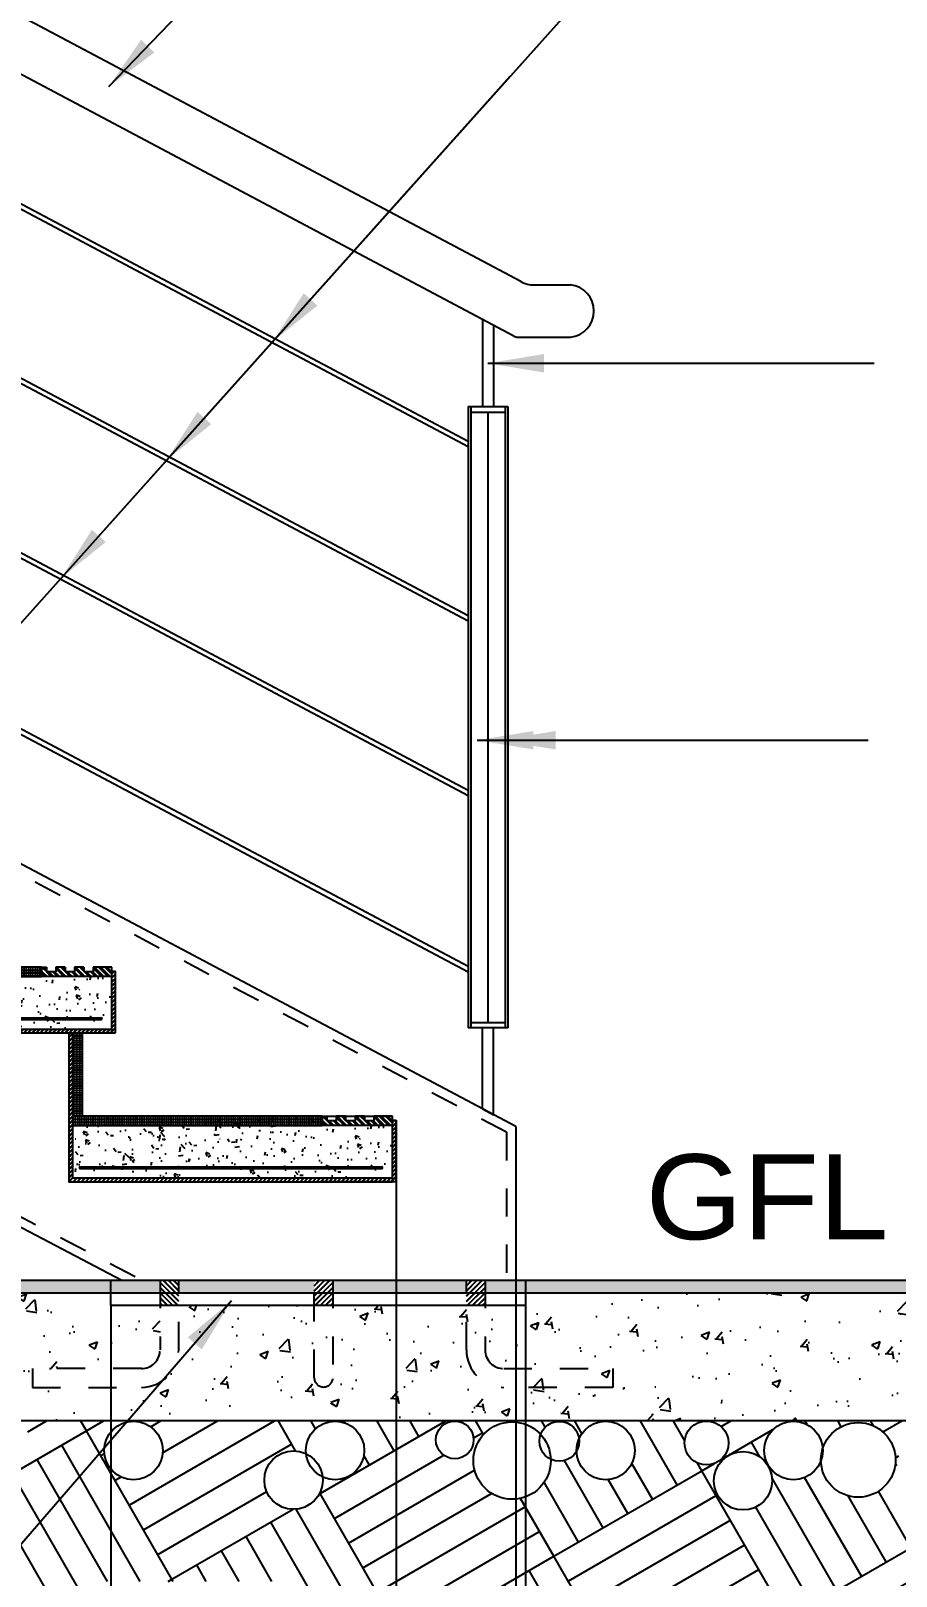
# Model space of a CAD drawing. Header units: millimetres. Extents: x 2148 to 2681, y 758 to 986.
# Drawn here: x 2590.58 to 2593.66, y 893.59 to 899.09 of the extents above; entities that cross this region are included whole.
import ezdxf

# ---------------------------------------------------------------- set-up
doc = ezdxf.new("R2010")
doc.units = ezdxf.units.MM
doc.linetypes.add('27-A-2008-DD$0$LVL 5$0$xa-fp_t1_l05-09$0$HIDDEN2', pattern=[0.1875, 0.125, -0.0625])
doc.linetypes.add('HIDDEN', pattern=[0.375, 0.25, -0.125])
for name, color, linetype in [('1', 2, 'Continuous'), ('4CO', 4, 'Continuous'), ('A-DETAILS', 1, 'Continuous'), ('A-Hatch', 253, 'Continuous'), ('A-Stairs', 1, 'Continuous'), ('A-Wall', 4, 'Continuous'), ('A_BEAM', 2, 'HIDDEN'), ('A_TILES', 8, 'Continuous'), ('HATCH', 8, 'Continuous')]:
    doc.layers.add(name, color=color, linetype=linetype)
doc.styles.add('ARIALNW', font='ARIALN.TTF')
doc.styles.add('MMTX$0$ESMX$0$X-OPTA1D', font='x-opta1d')
doc.dimstyles.new('DIM 100', dxfattribs={"dimtxt": 0.2, "dimasz": 0.2, "dimexe": 0.1, "dimexo": 0, "dimgap": 0.05, "dimtad": 1, "dimzin": 0, "dimdsep": 46, "dimtxsty": 'ARIALNW', "dimcen": 0.09, "dimclrd": 6, "dimclre": 6, "dimclrt": 13, "dimadec": 0, "dimazin": 0, "dimtfac": 1, "dimtofl": 0, "dimtmove": 2, "dimatfit": 3, "dimfxl": 1, "dimtolj": 1, "dimtzin": 0, "dimarcsym": 0})
doc.dimstyles.new('DIM 30', dxfattribs={"dimtxt": 0.32, "dimasz": 0.27, "dimexe": 0.1, "dimexo": 0, "dimgap": 0.08, "dimtad": 1, "dimlfac": 0.3, "dimrnd": 0.005, "dimzin": 1, "dimdsep": 46, "dimtxsty": 'ARIALNW', "dimcen": 0.09, "dimclrd": 6, "dimclre": 6, "dimclrt": 13, "dimadec": 0, "dimazin": 0, "dimtfac": 1, "dimtofl": 0, "dimtmove": 2, "dimatfit": 3, "dimfxl": 1, "dimtolj": 1, "dimtzin": 0, "dimarcsym": 0})
pattern_1 = [(45, (1.418102, 74.887434), (-0.007353910524, 0.007353910524), []), (45, (1.419435, 74.887434), (-0.007353910524, 0.007353910524), [])]
pattern_2 = [(130, (11246.2442, -2063.06465), (-0.1349516065, -0.01180673), [0.014111111, -0.155222222]), (185, (11246.2442, -2063.06465), (0.026105797, 0.141523439), [0.0112888889, -0.1241777777]), (79.549, (11246.23296, -2063.06563), (-0.1088462974, 0.129716065), [0.0119925926, -0.1319185184]), (133.8158, (11246.2442, -2063.02702), (-0.2007992893, -0.031142465), [0.0211666666, -0.232833333]), (83.3644, (11246.22747, -2063.02961), (-0.1758549883, 0.1832781894), [0.017988889, -0.1978777776]), (188.816, (11246.2442, -2063.02702), (-0.1758552634, 0.183277865), [0.0169333333, -0.1862666665]), (159, (11246.22539, -2063.03643), (-0.1123073183, -0.0757522359), [0.014111111, -0.155222222]), (214, (11246.22539, -2063.03643), (-0.0457792802, 0.1364355303), [0.0112888889, -0.1241777777]), (108.5486, (11246.21603, -2063.04274), (-0.1580862893, 0.0606835982), [0.0119925926, -0.1319185184]), (142.5, (11246.244203, -2063.06465), (-0.00228785426, 0.06263336207), [0, -0.1226725925, 0, -0.12605925913, 0, -0.124648148]), (172.5, (11246.244203, -2063.06465), (-0.04949604625, 0.0742078331), [0, -0.0718725925, 0, -0.11985037025, 0, -0.04750740736]), (212.5, (11246.28616, -2063.06465), (-0.1004374778, -0.00424351406), [0, -0.047037037, 0, -0.1467555554, 0, -0.19473333314]), (222.5, (11246.304975, -2063.06465), (-0.1097253194, 0.0188344378), [0, -0.0611481481, 0, -0.0974607406, 0, -0.13828888875])]

# ---------------------------------------------------------------- blocks, each defined once
blk = doc.blocks.new('*D2868')
at = {"layer": 'A-Wall', "color": 6, "lineweight": -2, "transparency": 16777216}
for p, q in [((2591.8769, 895.1869), (2591.8769, 892.5397)), ((2592.3028, 895.1869), (2592.3028, 892.5397)), ((2591.6069, 892.6397), (2591.3369, 892.6397)), ((2592.5728, 892.6397), (2592.8428, 892.6397))]:
    blk.add_line(p, q, dxfattribs=at)
at = {"layer": 'A-Wall', "color": 6, "transparency": 16777216}
for points in [[(2591.6069, 892.6847), (2591.6069, 892.5947), (2591.8769, 892.6397)], [(2592.5728, 892.6847), (2592.5728, 892.5947), (2592.3028, 892.6397)]]:
    blk.add_solid(points, dxfattribs=at)
at = {"layer": 'Defpoints', "color": 0, "transparency": 16777216}
for p in [(2591.8769, 895.1869, 0), (2592.3028, 895.1869, 0), (2591.8769, 892.6397)]:
    blk.add_point(p, dxfattribs=at)
at = {"layer": 'A-Wall', "color": 13, "transparency": 16777216, "insert": (2592.0898, 892.9826), "char_height": 0.32, "attachment_point": 5, "style": 'ARIALNW'}
blk.add_mtext('\\A1;0.13', dxfattribs=at)
blk = doc.blocks.new('*D2869')
at = {"layer": 'A-Wall', "color": 6, "lineweight": -2, "transparency": 16777216}
for p, q in [((2590.8595, 894.5495), (2590.8595, 891.8881)), ((2592.3375, 894.5495), (2592.3375, 891.8881)), ((2592.0675, 891.9881), (2591.1295, 891.9881))]:
    blk.add_line(p, q, dxfattribs=at)
at = {"layer": 'A-Wall', "color": 6, "transparency": 16777216}
for points in [[(2591.1295, 892.0331), (2591.1295, 891.9431), (2590.8595, 891.9881)], [(2592.0675, 892.0331), (2592.0675, 891.9431), (2592.3375, 891.9881)]]:
    blk.add_solid(points, dxfattribs=at)
at = {"layer": 'Defpoints', "color": 0, "transparency": 16777216}
for p in [(2590.8595, 894.5495, 0), (2592.3375, 894.5495, 0), (2590.8595, 891.9881)]:
    blk.add_point(p, dxfattribs=at)
at = {"layer": 'A-Wall', "color": 13, "transparency": 16777216, "insert": (2591.5985, 892.2315), "char_height": 0.32, "attachment_point": 5, "style": 'ARIALNW'}
blk.add_mtext('\\A1;0.45', dxfattribs=at)

msp = doc.modelspace()

# ---------------------------------------------------------------- hatches: boundary and pattern name
at = {"layer": 'A-Hatch'}
h = msp.add_hatch(dxfattribs=at)
h.set_pattern_fill('BRASS', color=256, scale=0.001667, style=0)
h.set_pattern_definition([(0, (-6072.979367, -2025.901156), (0, 0.010583333333), []), (0, (-6072.979367, -2025.895864), (0, 0.010583333333), [0.005291666667, -0.002645833333])])
h.paths.add_polyline_path([(2589.7235254, 895.7543904), (2589.7235254, 895.7210571), (2590.6135254, 895.7210571), (2590.6135254, 895.7543904)])
h = msp.add_hatch(dxfattribs=at)
h.set_pattern_fill('BRASS', color=256, scale=0.0017, angle=90, style=0)
h.set_pattern_definition([(90, (1.418102, 74.887434), (-0.010795, 7e-19), []), (90, (1.412704, 74.887434), (-0.010795, 7e-19), [0.0053975, -0.00269875])])
h.paths.add_polyline_path([(2590.7235254, 895.2240874), (2590.7582119, 895.2240874), (2590.7582119, 895.5210571), (2590.7235254, 895.5210571)])
h = msp.add_hatch(dxfattribs=at)
h.set_pattern_fill('BRASS', color=256, scale=0.001667, style=0)
h.set_pattern_definition([(0, (-6071.971425, -2026.495712), (0, 0.010583333333), []), (0, (-6071.971425, -2026.490421), (0, 0.010583333333), [0.005291666667, -0.002645833333])])
h.paths.add_polyline_path([(2590.7235254, 895.1907541), (2591.6135254, 895.1907541), (2591.6135254, 895.2240874), (2590.7235254, 895.2240874)])
h = msp.add_hatch(dxfattribs=at)
h.set_pattern_fill('BRASS', color=256, scale=0.001667, style=0)
h.set_pattern_definition([(0, (-6.021184, 3.017499), (0, 0.010583333333), []), (0, (-6.021184, 3.022791), (0, 0.010583333333), [0.005291666667, -0.002645833333])])
h.paths.add_polyline_path([(2592.3439057, 894.6399639), (2592.3439057, 894.5949639), (2594.3030863, 894.5949639), (2594.3030863, 894.6399639)])
h.paths.add_polyline_path([(2592.1939051, 894.6399639), (2592.1939051, 894.5949639), (2592.3439057, 894.5949639), (2592.3439057, 894.6399639)])
h.paths.add_polyline_path([(2591.6514242, 894.6399639), (2591.6514242, 894.5949639), (2592.1272384, 894.5949639), (2592.1272384, 894.6399639)])
h.paths.add_polyline_path([(2591.1021886, 894.6399639), (2591.1021886, 894.5949639), (2591.5847575, 894.5949639), (2591.5847575, 894.6399639)])
h.paths.add_polyline_path([(2588.7901963, 894.6399639), (2588.7901963, 894.5949639), (2590.8815503, 894.5949639), (2590.8815503, 894.6399639)])
h.paths.add_polyline_path([(2590.8815503, 894.6399639), (2590.8815503, 894.5949639), (2591.0355219, 894.5949639), (2591.0355219, 894.6399639)])
h = msp.add_hatch(dxfattribs=at)
h.set_pattern_fill('JIS_LC_8', color=256, scale=0.001667, style=0)
h.set_pattern_definition([(135, (11256.425305, -2025.901156), (0.009192388155, 0.009192388155), []), (135, (11256.424638, -2025.901156), (0.009192388155, 0.009192388155), [])])
h.paths.add_polyline_path([(2591.0355219, 894.6399639), (2591.1021886, 894.6399639), (2591.1021886, 894.5494623), (2591.0355219, 894.5494623)])
h = msp.add_hatch(dxfattribs=at)
h.set_pattern_fill('JIS_LC_8', color=256, scale=0.001667, style=0)
h.set_pattern_definition([(45, (-6073.738359, -2025.901156), (-0.009192388155, 0.009192388155), []), (45, (-6073.737692, -2025.901156), (-0.009192388155, 0.009192388155), [])])
h.paths.add_polyline_path([(2591.6514242, 894.6399639), (2591.5847575, 894.6399639), (2591.5847575, 894.5494623), (2591.6514242, 894.5494623)])
h = msp.add_hatch(dxfattribs=at)
h.set_pattern_fill('JIS_LC_8', color=256, scale=0.001667, style=0)
h.set_pattern_definition([(45, (-6073.195878, -2025.901156), (-0.009192388155, 0.009192388155), []), (45, (-6073.195211, -2025.901156), (-0.009192388155, 0.009192388155), [])])
h.paths.add_polyline_path([(2592.1939051, 894.6399639), (2592.1272384, 894.6399639), (2592.1272384, 894.5494623), (2592.1939051, 894.5494623)])
h = msp.add_hatch(dxfattribs=at)
h.set_pattern_fill('AR-PARQ1', color=256, scale=0.002, angle=30, style=0)
h.set_pattern_definition([(120, (-6.0212, 3.0175), (-0.83272909, 0.22312909), [0.6096, -0.6096]), (120, (-5.9332, 3.0683), (-0.83272909, 0.22312909), [0.6096, -0.6096]), (120, (-5.8452, 3.1191), (-0.83272909, 0.22312909), [0.6096, -0.6096]), (120, (-5.7572, 3.1699), (-0.83272909, 0.22312909), [0.6096, -0.6096]), (120, (-5.66923, 3.2207), (-0.83272909, 0.22312909), [0.6096, -0.6096]), (120, (-5.58124, 3.2715), (-0.83272909, 0.22312909), [0.6096, -0.6096]), (120, (-5.49325, 3.3223), (-0.83272909, 0.22312909), [0.6096, -0.6096]), (30, (-6.326, 3.5454), (0.83272909, -0.22312909), [0.6096, -0.6096]), (30, (-6.3768, 3.6334), (0.83272909, -0.22312909), [0.6096, -0.6096]), (30, (-6.4276, 3.7214), (0.83272909, -0.22312909), [0.6096, -0.6096]), (30, (-6.4784, 3.8094), (0.83272909, -0.22312909), [0.6096, -0.6096]), (30, (-6.5292, 3.8974), (0.83272909, -0.22312909), [0.6096, -0.6096]), (30, (-6.58, 3.98537), (0.83272909, -0.22312909), [0.6096, -0.6096]), (30, (-6.6308, 4.07336), (0.83272909, -0.22312909), [0.6096, -0.6096])])
edge = h.paths.add_edge_path()
edge.add_arc((2592.4582712, 894.0664543), 0.0708405, 329.4975352, 368.1784709)
edge.add_arc((2592.6233601, 894.0338796), 0.1041072, -178.1382635, 155.8142696, ccw=False)
edge = h.paths.add_edge_path()
edge.add_arc((2592.4582712, 894.0664543), 0.0708405, 244.3103211, 329.4975352)
edge.add_arc((2592.6233601, 894.0338796), 0.1041072, 155.8142696, 181.8617365, ccw=False)
edge.add_arc((2592.4582712, 894.0664543), 0.0708405, 8.1784709, 160.072664)
edge.add_arc((2592.2898916, 893.997769), 0.1377558, 2.0163906, 42.3665946, ccw=False)
edge = h.paths.add_edge_path()
edge.add_arc((2592.4582712, 894.0664543), 0.0708405, 160.072664, 244.3103211)
edge.add_arc((2592.2898916, 893.997769), 0.1377558, -317.6334054, 2.0163906, ccw=False)
edge = h.paths.add_edge_path()
edge.add_arc((2592.0857072, 894.0713107), 0.0671283, 0, 360)
edge = h.paths.add_edge_path()
edge.add_arc((2591.5111471, 893.9284838), 0.1041072, 64.6955725, 366.2189568)
edge.add_arc((2591.6591399, 894.0338796), 0.1041072, 186.2189568, 244.6955725, ccw=False)
edge = h.paths.add_edge_path()
edge.add_arc((2590.9409396, 894.0338796), 0.1041072, 0, 360)
edge = h.paths.add_edge_path()
edge.add_arc((2590.5062669, 894.0746176), 0.0634552, 203.8906799, 544.5027916)
edge.add_arc((2590.3452334, 894.0338796), 0.1041072, 8.3058793, 20.0875923, ccw=False)
edge = h.paths.add_edge_path()
edge.add_arc((2590.3452334, 894.0338796), 0.1041072, 20.0875923, 368.3058793)
edge.add_arc((2590.5062669, 894.0746176), 0.0634552, 184.5027916, 203.8906799, ccw=False)
edge = h.paths.add_edge_path()
edge.add_arc((2589.9138814, 894.0883572), 0.0505168, 0, 360)
edge = h.paths.add_edge_path()
edge.add_arc((2590.113848, 893.8392746), 0.1595911, 0, 360)
edge = h.paths.add_edge_path()
edge.add_arc((2589.6815431, 893.9415945), 0.1041072, 314.6578337, 332.1347426)
edge.add_arc((2589.8467529, 893.8188823), 0.1041072, -207.8652574, 134.6578337, ccw=False)
edge = h.paths.add_edge_path()
edge.add_arc((2589.6815431, 893.9415945), 0.1041072, 332.1347426, 674.6578337)
edge.add_arc((2589.8467529, 893.8188823), 0.1041072, 134.6578337, 152.1347426, ccw=False)
edge = h.paths.add_edge_path()
edge.add_arc((2589.2805702, 894.0338796), 0.1041072, 352.7763183, 367.2236817)
edge.add_arc((2589.4871319, 894.0338796), 0.1041072, -172.7763183, 172.7763183, ccw=False)
edge = h.paths.add_edge_path()
edge.add_arc((2589.2805702, 894.0338796), 0.1041072, 7.2236817, 352.7763183)
edge.add_arc((2589.4871319, 894.0338796), 0.1041072, 172.7763183, 187.2236817, ccw=False)
edge = h.paths.add_edge_path()
edge.add_arc((2593.1128193, 893.9260943), 0.1041072, 0, 360)
edge = h.paths.add_edge_path()
edge.add_arc((2592.9827696, 894.0604384), 0.0782144, 0, 360)
edge = h.paths.add_edge_path()
edge.add_arc((2593.5234217, 894.0002212), 0.1329537, 162.4752847, 180.9229343)
edge.add_arc((2593.292727, 894.0338796), 0.1041072, 3.5114053, 339.8868138, ccw=False)
edge = h.paths.add_edge_path()
edge.add_arc((2593.292727, 894.0338796), 0.1041072, 339.8868138, 363.5114053)
edge.add_arc((2593.5234217, 894.0002212), 0.1329537, -179.0770657, 162.4752847, ccw=False)
edge = h.paths.add_edge_path()
edge.add_arc((2593.9132082, 894.0684966), 0.0714673, 209.3137539, 214.9161959)
edge.add_arc((2593.7646216, 893.9752342), 0.1041072, -325.9624532, 30.192403, ccw=False)
edge = h.paths.add_edge_path()
edge.add_arc((2593.7646216, 893.9752342), 0.1041072, 30.192403, 34.0375468)
edge.add_arc((2593.9132082, 894.0684966), 0.0714673, 90, 209.3137539, ccw=False)
edge.add_arc((2593.9132082, 894.0684966), 0.0714673, -145.0838041, 90, ccw=False)
edge = h.paths.add_edge_path()
edge.add_arc((2594.0613138, 894.0203364), 0.0805161, 0, 360)
edge = h.paths.add_edge_path()
edge.add_arc((2591.6591399, 894.0338796), 0.1041072, 244.6955725, 546.2189568)
edge.add_arc((2591.5111471, 893.9284838), 0.1041072, 6.2189568, 64.6955725, ccw=False)
edge = h.paths.add_edge_path()
edge.add_line((2593.7524518, 893.5183435), (2593.9665892, 893.2987873))
edge.add_line((2593.9665892, 893.2987873), (2594.3140157, 893.4844138))
edge.add_line((2594.3140157, 893.4844138), (2594.3140157, 894.1399639))
edge.add_line((2594.3140157, 894.1399639), (2590.0559122, 894.1399639))
edge.add_arc((2590.0436028, 894.0731009), 0.0679866, -259.5687058, 79.5687058, ccw=False)
edge.add_line((2590.0312934, 894.1399639), (2588.7792669, 894.1399639))
edge.add_line((2588.7792669, 894.1399639), (2588.7732314, 893.4844138))
edge.add_line((2588.7732314, 893.4844138), (2587.9867635, 893.0642118))
edge.add_line((2587.9867635, 893.0642118), (2588.6237976, 892.9002354))
edge.add_line((2588.6237976, 892.9002354), (2589.4842707, 893.0154814))
edge.add_line((2589.4842707, 893.0154814), (2589.4842707, 893.2509901))
edge.add_line((2589.4842707, 893.2509901), (2589.8326413, 893.6196124))
edge.add_line((2589.8326413, 893.6196124), (2590.4371664, 893.6196124))
edge.add_line((2590.4371664, 893.6196124), (2590.6728288, 893.3533852))
edge.add_line((2590.6728288, 893.3533852), (2590.8273572, 893.3212127))
edge.add_line((2590.8273572, 893.3212127), (2590.8273572, 893.5677275))
edge.add_line((2590.8273572, 893.5677275), (2591.5360318, 893.5677275))
edge.add_line((2591.5360318, 893.5677275), (2591.5360318, 893.2344465))
edge.add_line((2591.5360318, 893.2344465), (2591.2441071, 893.2344465))
edge.add_line((2591.2441071, 893.2344465), (2591.4105545, 893.1997926))
edge.add_line((2591.4105545, 893.1997926), (2591.6872017, 893.1997926))
edge.add_line((2591.6872017, 893.1997926), (2591.9678166, 893.0595766))
edge.add_line((2591.9678166, 893.0595766), (2592.300631, 893.2153485))
edge.add_line((2592.300631, 893.2153485), (2592.772904, 893.2153485))
edge.add_line((2592.772904, 893.2153485), (2593.087762, 893.279442))
edge.add_line((2593.087762, 893.279442), (2593.3909496, 893.4309395))
edge.add_line((2593.3909496, 893.4309395), (2593.7524518, 893.5183435))
at = {"layer": 'A-Stairs'}
h = msp.add_hatch(dxfattribs=at)
h.set_pattern_fill('JIS_LC_8A', color=256, scale=0.001333, style=0)
h.set_pattern_definition(pattern_1)
h.paths.add_polyline_path([(2589.7235254, 895.5343904), (2589.7235254, 896.0513601), (2589.7101921, 896.0513601), (2589.7101921, 895.5210571), (2590.8635254, 895.5210571), (2590.8635254, 895.5343904)])
h = msp.add_hatch(dxfattribs=at)
h.set_pattern_fill('AR-CONC', color=256, scale=0.000740741, style=0)
h.set_pattern_definition([(130, (11245.2442, -2062.53435), (-0.1349516065, -0.01180673), [0.014111111, -0.155222222]), (185, (11245.2442, -2062.53435), (0.026105797, 0.141523439), [0.0112888889, -0.1241777777]), (79.549, (11245.23296, -2062.53533), (-0.1088462974, 0.129716065), [0.0119925926, -0.1319185184]), (133.8158, (11245.2442, -2062.49672), (-0.2007992893, -0.031142465), [0.0211666666, -0.232833333]), (83.3644, (11245.22747, -2062.49931), (-0.1758549883, 0.1832781894), [0.017988889, -0.1978777776]), (188.816, (11245.2442, -2062.49672), (-0.1758552634, 0.183277865), [0.0169333333, -0.1862666665]), (159, (11245.22539, -2062.50612), (-0.1123073183, -0.0757522359), [0.014111111, -0.155222222]), (214, (11245.22539, -2062.50612), (-0.0457792802, 0.1364355303), [0.0112888889, -0.1241777777]), (108.5486, (11245.21603, -2062.51244), (-0.1580862893, 0.0606835982), [0.0119925926, -0.1319185184]), (142.5, (11245.244203, -2062.534345), (-0.00228785426, 0.06263336207), [0, -0.1226725925, 0, -0.12605925913, 0, -0.124648148]), (172.5, (11245.244203, -2062.534345), (-0.04949604625, 0.0742078331), [0, -0.0718725925, 0, -0.11985037025, 0, -0.04750740736]), (212.5, (11245.28616, -2062.534345), (-0.1004374778, -0.00424351406), [0, -0.047037037, 0, -0.1467555554, 0, -0.19473333314]), (222.5, (11245.304975, -2062.534345), (-0.1097253194, 0.0188344378), [0, -0.0611481481, 0, -0.0974607406, 0, -0.13828888875])])
h.paths.add_polyline_path([(2590.8635254, 895.7210571), (2589.7235254, 895.7210571), (2589.7235254, 895.672864), (2590.8635254, 895.672864)])
h = msp.add_hatch(dxfattribs=at)
h.set_pattern_fill('ANSI32', color=256, scale=0.001667, style=0)
h.set_pattern_definition([(135, (11245.244203, -2062.534345), (0.01122532015, 0.01122532015), []), (135, (11245.23672, -2062.534345), (0.01122532015, 0.01122532015), [])])
h.paths.add_polyline_path([(2590.6135254, 895.7543904), (2590.6301921, 895.7543904), (2590.6301921, 895.7377238), (2590.6635254, 895.7377238), (2590.6635254, 895.7543904), (2590.6968587, 895.7543904), (2590.6968587, 895.7377238), (2590.7301921, 895.7377238), (2590.7301921, 895.7543904), (2590.7635254, 895.7543904), (2590.7635254, 895.7377238), (2590.7968587, 895.7377238), (2590.7968587, 895.7543904), (2590.8635254, 895.7543904), (2590.8635254, 895.7210571), (2590.6135254, 895.7210571)])
h = msp.add_hatch(dxfattribs=at)
h.set_pattern_fill('JIS_LC_8A', color=256, scale=0.001333, style=0)
h.set_pattern_definition(pattern_1)
h.paths.add_polyline_path([(2590.8768587, 895.7397877), (2590.8635254, 895.7397877), (2590.8635254, 895.5210571), (2590.8768587, 895.5210571)])
h = msp.add_hatch(dxfattribs=at)
h.set_pattern_fill('AR-CONC', color=256, scale=0.000740741, style=0)
h.set_pattern_definition(pattern_2)
h.paths.add_polyline_path([(2590.8635254, 895.5343904), (2590.8635254, 895.672864), (2589.7235254, 895.672864), (2589.7235254, 895.5343904)])
h = msp.add_hatch(dxfattribs=at)
h.set_pattern_fill('JIS_LC_8A', color=256, scale=0.001333, style=0)
h.set_pattern_definition(pattern_1)
h.paths.add_polyline_path([(2591.8635254, 894.9907541), (2591.8635254, 895.0040874), (2590.7235254, 895.0040874), (2590.7235254, 895.5210571), (2590.7101921, 895.5210571), (2590.7101921, 894.9907541)])
h = msp.add_hatch(dxfattribs=at)
h.set_pattern_fill('AR-CONC', color=256, scale=0.000740741, style=0)
h.set_pattern_definition(pattern_2)
h.paths.add_polyline_path([(2591.8635254, 895.142561), (2591.8635254, 895.1907541), (2591.6135254, 895.1907541), (2591.6135254, 895.2240874), (2590.7235254, 895.2240874), (2590.7235254, 895.142561)])
h = msp.add_hatch(dxfattribs=at)
h.set_pattern_fill('ANSI32', color=256, scale=0.001667, style=0)
h.set_pattern_definition([(135, (11246.244203, -2063.064648), (0.01122532015, 0.01122532015), []), (135, (11246.23672, -2063.064648), (0.01122532015, 0.01122532015), [])])
h.paths.add_polyline_path([(2591.8635254, 895.1907541), (2591.8635254, 895.2240874), (2591.7968587, 895.2240874), (2591.7968587, 895.2074207), (2591.7635254, 895.2074207), (2591.7635254, 895.2240874), (2591.7301921, 895.2240874), (2591.7301921, 895.2074207), (2591.6968587, 895.2074207), (2591.6968587, 895.2240874), (2591.6635254, 895.2240874), (2591.6635254, 895.2074207), (2591.6301921, 895.2074207), (2591.6301921, 895.2240874), (2591.6135254, 895.2240874), (2591.6135254, 895.1907541)])
h = msp.add_hatch(dxfattribs=at)
h.set_pattern_fill('JIS_LC_8A', color=256, scale=0.001333, style=0)
h.set_pattern_definition(pattern_1)
h.paths.add_polyline_path([(2591.8768587, 895.2094847), (2591.8635254, 895.2094847), (2591.8635254, 894.9907541), (2591.8768587, 894.9907541)])
h = msp.add_hatch(dxfattribs=at)
h.set_pattern_fill('AR-CONC', color=256, scale=0.000740741, style=0)
h.set_pattern_definition([(130, (11247.24607, -2063.59495), (-0.1349516065, -0.01180673), [0.014111111, -0.155222222]), (185, (11247.24607, -2063.59495), (0.026105797, 0.141523439), [0.0112888889, -0.1241777777]), (79.549, (11247.23482, -2063.59593), (-0.1088462974, 0.129716065), [0.0119925926, -0.1319185184]), (133.8158, (11247.24607, -2063.55732), (-0.2007992893, -0.031142465), [0.0211666666, -0.232833333]), (83.3644, (11247.22933, -2063.55992), (-0.1758549883, 0.1832781894), [0.017988889, -0.1978777776]), (188.816, (11247.24607, -2063.55732), (-0.1758552634, 0.183277865), [0.0169333333, -0.1862666665]), (159, (11247.22725, -2063.56673), (-0.1123073183, -0.0757522359), [0.014111111, -0.155222222]), (214, (11247.22725, -2063.56673), (-0.0457792802, 0.1364355303), [0.0112888889, -0.1241777777]), (108.5486, (11247.2179, -2063.57304), (-0.1580862893, 0.0606835982), [0.0119925926, -0.1319185184]), (142.5, (11247.246068, -2063.59495), (-0.00228785426, 0.06263336207), [0, -0.1226725925, 0, -0.12605925913, 0, -0.124648148]), (172.5, (11247.24607, -2063.59495), (-0.04949604625, 0.0742078331), [0, -0.0718725925, 0, -0.11985037025, 0, -0.04750740736]), (212.5, (11247.288025, -2063.59495), (-0.1004374778, -0.00424351406), [0, -0.047037037, 0, -0.1467555554, 0, -0.19473333314]), (222.5, (11247.30684, -2063.59495), (-0.1097253194, 0.0188344378), [0, -0.0611481481, 0, -0.0974607406, 0, -0.13828888875])])
h.paths.add_polyline_path([(2590.7253894, 895.142561), (2591.8653894, 895.142561), (2591.8653894, 895.0040874), (2590.7253894, 895.0040874)])
h = msp.add_hatch(dxfattribs=at)
h.set_pattern_fill('AR-CONC', color=256, scale=0.001667, style=0)
h.set_pattern_definition([(50, (1e-12, -4.66938), (0.303641115, -0.026565143), [0.03175, -0.34925]), (355, (1e-12, -4.66938), (-0.058738043, 0.318427738), [0.0254, -0.2794]), (100.451, (0.0253, -4.6716), (0.24490417, 0.291861146), [0.026983333, -0.296816667]), (46.1842, (1e-12, -4.5847), (0.4517984, -0.070070547), [0.047625, -0.523875]), (96.6356, (0.03765, -4.59055), (0.395673724, 0.41237593), [0.040475, -0.445225]), (351.184, (1e-12, -4.5847), (0.39567434, 0.4123752), [0.0381, -0.4191]), (21, (0.04233, -4.60588), (0.252691466, -0.17044253), [0.03175, -0.34925]), (326, (0.04233, -4.60588), (0.10300338, 0.306979944), [0.0254, -0.2794]), (71.4514, (0.0634, -4.62008), (0.35569415, 0.136538096), [0.026983333, -0.296816667]), (37.5, (1e-12, -4.66938), (0.005147672, 0.140925065), [0, -0.276013333, 0, -0.283633333, 0, -0.280458333]), (7.5, (1e-12, -4.66938), (0.111366104, 0.166967625), [0, -0.161713333, 0, -0.269663333, 0, -0.106891667]), (327.5, (-0.0944, -4.66938), (0.2259843253, -0.0095479067), [0, -0.105833333, 0, -0.3302, 0, -0.43815]), (317.5, (-0.13674, -4.66938), (0.246881969, 0.042377485), [0, -0.137583333, 0, -0.219286667, 0, -0.31115])])
h.paths.add_polyline_path([(2594.3140157, 894.1399639), (2594.3140157, 894.2032231), (2594.2119715, 894.246926), (2594.2119715, 894.4982192), (2594.3030863, 894.5637762), (2594.3030863, 894.5949639), (2592.3375358, 894.5949639), (2592.3375358, 894.5494623), (2592.1939051, 894.5494623), (2592.1939051, 894.3919598, 0.414213562), (2592.2605717, 894.3252932, -0.414213562), (2592.1939051, 894.3919598), (2592.1939051, 894.5494623), (2592.1272384, 894.5494623), (2592.1272384, 894.3919598, 0.414213562), (2592.2605717, 894.2586265, -0.414213562), (2592.1272384, 894.3919598), (2592.1272384, 894.5494623), (2591.1021886, 894.5494623), (2591.1021886, 894.3919598, -0.414213562), (2590.9688553, 894.2586265), (2590.5804579, 894.2586265), (2590.5804579, 894.3252932), (2590.9688553, 894.3252932, 0.414213562), (2591.0355219, 894.3919598), (2591.0355219, 894.5494623), (2590.85953, 894.5494623), (2590.85953, 894.5949639), (2588.7901963, 894.5949639), (2588.7901963, 894.5637762), (2588.8813111, 894.4982192), (2588.8813111, 894.246926), (2588.7792669, 894.2032231), (2588.7792669, 894.1399639), (2590.0312934, 894.1399639, -0.091282491), (2590.0559122, 894.1399639)])

# ---------------------------------------------------------------- linework, layer by layer
at = {"ltscale": 0.5}
for p, q in [((2592.3212673, 898.1954958, 0), (2587.5427596, 900.729553, 0)), ((2592.2961397, 898.0013042, 0), (2587.5427596, 900.5220361, 0)), ((2592.1333975, 897.6264721, 0), (2588.2059036, 899.709234, 0)), ((2592.1333975, 897.6076069, 0), (2588.2059036, 899.6903688, 0)), ((2592.1333975, 897.0053274, 0), (2588.2059036, 899.0880893, 0)), ((2592.1333975, 896.9864622, 0), (2588.2059036, 899.0692242, 0)), ((2592.1333975, 896.3837514, 0), (2588.2059036, 898.4665133, 0)), ((2592.1333975, 896.3648862, 0), (2588.2059036, 898.4476481, 0)), ((2592.3681176, 898.183842, 0), (2592.4977251, 898.183842, 0)), ((2592.3101948, 897.997808, 0), (2592.4977251, 897.997808, 0)), ((2592.1333975, 895.7568177, 0), (2588.2059036, 897.8395797, 0)), ((2592.1333975, 895.7372995, 0), (2588.2059036, 897.8200614, 0)), ((2592.1333975, 897.7511518, 0), (2592.1333975, 895.5381547, 0)), ((2592.1333975, 897.7511518, 0), (2592.2748189, 897.7511518, -0.0000001)), ((2592.1427221, 897.7511518, -0.0000001), (2592.1427221, 895.5381547, 0)), ((2592.2652697, 897.7511518, -0.0000001), (2592.2652697, 895.5381547, 0)), ((2592.2748189, 897.7511518, 0), (2592.2748189, 895.5381547, 0)), ((2592.2748189, 897.7511518, -0.0000001), (2592.2748189, 895.5381547, 0)), ((2592.1427221, 897.7311518, -0.0000001), (2592.2652697, 897.7311518, -0.0000001)), ((2592.1427221, 895.5581547, -0.0000001), (2592.2652697, 895.5581547, -0.0000001)), ((2592.2748189, 895.5381547, 0), (2592.1333975, 895.5381547, 0))]:
    msp.add_line(p, q, dxfattribs=at)
at = {"ltscale": 0.05}
for p, q in [((2590.6135254, 895.7543904, 0), (2590.6135254, 895.7210571, 0)), ((2590.6135254, 895.7543904, 0), (2590.6301921, 895.7543904, 0)), ((2590.8635254, 895.7210571, 0), (2590.6135254, 895.7210571, 0)), ((2590.6301921, 895.7543904, 0), (2590.6301921, 895.7377238, 0)), ((2590.6635254, 895.7377238, 0), (2590.6301921, 895.7377238, 0)), ((2590.6968587, 895.7543904, 0), (2590.6635254, 895.7543904, 0)), ((2590.6635254, 895.7543904, 0), (2590.6635254, 895.7377238, 0)), ((2590.6968587, 895.7543904, 0), (2590.6968587, 895.7377238, 0)), ((2590.7301921, 895.7377238, 0), (2590.6968587, 895.7377238, 0)), ((2590.7635254, 895.7543904, 0), (2590.7301921, 895.7543904, 0)), ((2590.7301921, 895.7543904, 0), (2590.7301921, 895.7377238, 0)), ((2590.7635254, 895.7543904, 0), (2590.7635254, 895.7377238, 0)), ((2590.7968587, 895.7377238, 0), (2590.7635254, 895.7377238, 0)), ((2590.8635254, 895.7543904, 0), (2590.7968587, 895.7543904, 0)), ((2590.7968587, 895.7543904, 0), (2590.7968587, 895.7377238, 0)), ((2590.8635254, 895.5210571, 0), (2590.8635254, 895.7543904, 0)), ((2590.8635254, 895.7397877, 0), (2590.8768587, 895.7397877, 0)), ((2589.7235254, 895.5343904, 0), (2590.8635254, 895.5343904, 0)), ((2590.7235254, 895.5210571, 0), (2590.7235254, 895.0040874, -0.0000001)), ((2591.6135254, 895.2240874, -0.0000001), (2591.6135254, 895.1907541, -0.0000001)), ((2591.6135254, 895.2240874, -0.0000001), (2591.6301921, 895.2240874, -0.0000001)), ((2591.6301921, 895.2240874, -0.0000001), (2591.6301921, 895.2074207, -0.0000001)), ((2591.6968587, 895.2240874, -0.0000001), (2591.6635254, 895.2240874, -0.0000001)), ((2591.6635254, 895.2240874, -0.0000001), (2591.6635254, 895.2074207, -0.0000001)), ((2591.6968587, 895.2240874, -0.0000001), (2591.6968587, 895.2074207, -0.0000001)), ((2591.7635254, 895.2240874, -0.0000001), (2591.7301921, 895.2240874, -0.0000001)), ((2591.7301921, 895.2240874, -0.0000001), (2591.7301921, 895.2074207, -0.0000001)), ((2591.7635254, 895.2240874, -0.0000001), (2591.7635254, 895.2074207, -0.0000001)), ((2591.8635254, 895.2240874, -0.0000001), (2591.7968587, 895.2240874, -0.0000001)), ((2591.7968587, 895.2240874, -0.0000001), (2591.7968587, 895.2074207, -0.0000001)), ((2591.8635254, 894.9907541, -0.0000001), (2591.8635254, 895.2240874, -0.0000001)), ((2591.8635254, 895.1907541, -0.0000001), (2591.6135254, 895.1907541, -0.0000001)), ((2591.6635254, 895.2074207, -0.0000001), (2591.6301921, 895.2074207, -0.0000001)), ((2591.7301921, 895.2074207, -0.0000001), (2591.6968587, 895.2074207, -0.0000001)), ((2591.7968587, 895.2074207, -0.0000001), (2591.7635254, 895.2074207, -0.0000001)), ((2591.8635254, 895.2094847, -0.0000001), (2591.8768587, 895.2094847, -0.0000001)), ((2590.7235254, 895.0040874, -0.0000001), (2591.8635254, 895.0040874, -0.0000001)), ((2588.7901963, 894.6399639, 0.0000001), (2594.3030863, 894.6399639, 0.0000001)), ((2588.7901963, 894.5949639, 0.0000001), (2594.3030863, 894.5949639, 0.0000001)), ((2588.7792669, 894.1399639, 0.0000001), (2594.3140157, 894.1399639, 0.0000001))]:
    msp.add_line(p, q, dxfattribs=at)
for points, elevation in [([(2589.7101921, 896.0513601), (2589.7101921, 895.5210571), (2590.8768587, 895.5210571)], 0), ([(2590.8768587, 895.5210571), (2590.8768587, 895.7397877)], 0), ([(2590.7101921, 895.5210571), (2590.7101921, 895.5210571), (2590.7101921, 894.9907541), (2591.8635254, 894.9907541)], -0.0000001), ([(2591.6135254, 895.2240874), (2591.8635254, 895.2240874)], -0.0000001), ([(2591.8768587, 895.2094847), (2591.8768587, 894.9907541), (2591.6135254, 894.9907541)], -0.0000001), ([(2591.8768587, 894.9907541), (2591.8768587, 895.2094847)], -0.0000001)]:
    msp.add_lwpolyline(points, dxfattribs=dict(at, elevation=elevation))
at = {"ltscale": 0.05, "elevation": -0.0000001}
msp.add_lwpolyline([(2590.85953, 894.6399639), (2592.3375358, 894.6399639), (2592.3375358, 894.5494623), (2590.85953, 894.5494623)], close=True, dxfattribs=at)
msp.add_lwpolyline([(2590.85953, 894.6399639), (2592.3375358, 894.6399639), (2592.3375358, 894.5494623), (2590.85953, 894.5494623)], close=True, dxfattribs=at)
at = {"ltscale": 0.5}
for centre, radius, start, end in [((2592.3681176, 898.283842, 0), 0.1, 242.0628572, 270), ((2592.4880414, 898.090825, 0), 0.0935197, 275.9434468, 84.0565532), ((2592.3101948, 898.027808, -0.0000042), 0.03, 242.0628572, 270)]:
    msp.add_arc(centre, radius, start, end, dxfattribs=at)
at = {"layer": '1', "ltscale": 0.5}
for p, q in [((2592.1840395, 898.0597627, -0.0000001), (2592.1840395, 897.7511518, -0.0000001)), ((2592.1840395, 898.0438536, -0.0000001), (2592.1840395, 897.7511518, -0.0000001)), ((2592.2240395, 898.0385506, -0.0000001), (2592.2240395, 897.7511518, -0.0000001)), ((2592.2240395, 898.0385506, -0.0000001), (2592.2240395, 897.7511518, -0.0000001)), ((2592.1840395, 895.2498402, -0.0000001), (2592.1840395, 895.5381547, -0.0000001)), ((2592.2240395, 895.2286281, -0.0000001), (2592.2240395, 895.5381547, -0.0000001))]:
    msp.add_line(p, q, dxfattribs=at)
at = {"layer": '4CO', "ltscale": 0.5}
for p, q in [((2592.3027676, 895.1868784, 0), (2587.7882976, 897.5809155, 0)), ((2587.481907, 896.4308817, -0.0000001), (2590.8995439, 894.6399639, -0.0000001)), ((2592.3027676, 895.1868784, -0.0000001), (2592.3027676, 894.6399639, -0.0000001))]:
    msp.add_line(p, q, dxfattribs=at)
at = {"layer": 'A-DETAILS', "linetype": '27-A-2008-DD$0$LVL 5$0$xa-fp_t1_l05-09$0$HIDDEN2', "ltscale": 0.5}
for p, q in [((2592.2694343, 895.1668248, 0), (2587.7726808, 897.5514668, 0)), ((2587.4919104, 896.4632724, -0.0000001), (2590.971359, 894.6399639, -0.0000001)), ((2592.2694343, 895.1668248, -0.0000001), (2592.2694343, 894.6399639, -0.0000001))]:
    msp.add_line(p, q, dxfattribs=at)
at = {"layer": 'A-Stairs', "linetype": '27-A-2008-DD$0$LVL 5$0$xa-fp_t1_l05-09$0$HIDDEN2', "ltscale": 0.1}
for p, q in [((2591.0355219, 894.6399639, 0.0000001), (2591.0355219, 894.3919598, 0.0000001)), ((2591.1021886, 894.3919598, 0.0000001), (2591.1021886, 894.6399639, 0.0000001)), ((2591.5847575, 894.293016, -0.0000001), (2591.5847575, 894.6399639, -0.0000001)), ((2591.6514242, 894.6399639, -0.0000001), (2591.6514242, 894.293016, -0.0000001)), ((2592.1272384, 894.3919598, 0.0000001), (2592.1272384, 894.6399639, 0.0000001)), ((2592.1939051, 894.6399639, 0.0000001), (2592.1939051, 894.3919598, 0.0000001)), ((2590.9688553, 894.3252932, 0.0000001), (2590.5804579, 894.3252932, 0.0000001)), ((2590.5804579, 894.3252932, 0.0000001), (2590.5804579, 894.2586265, 0.0000001)), ((2592.2605717, 894.3252932, 0.0000001), (2592.6489691, 894.3252932, 0.0000001)), ((2592.6489691, 894.3252932, 0.0000001), (2592.6489691, 894.2586265, 0.0000001)), ((2590.5804579, 894.2586265, 0.0000001), (2590.9688553, 894.2586265, 0.0000001)), ((2592.6489691, 894.2586265, 0.0000001), (2592.2605717, 894.2586265, 0.0000001))]:
    msp.add_line(p, q, dxfattribs=at)
for centre, radius, start, end in [((2590.9688553, 894.3919598, 0.0000001), 0.0666667, 270, 0), ((2590.9688553, 894.3919598, 0.0000001), 0.1333333, 270, 0), ((2592.2605717, 894.3919598, 0.0000001), 0.1333333, 180, 270), ((2592.2605717, 894.3919598, 0.0000001), 0.0666667, 180, 270), ((2591.6180908, 894.293016, -0.0000011), 0.0333333, 180, 0)]:
    msp.add_arc(centre, radius, start, end, dxfattribs=at)
at = {"layer": 'A-Wall'}
msp.add_line((2592.1840395, 895.2498402, -0.0000001), (2592.2240395, 895.2286281, -0.0000001), dxfattribs=at)
for centre, radius in [((2590.9409396, 894.0338796), 0.1041072), ((2591.6591399, 894.0338796), 0.1041072), ((2592.0857072, 894.0713107), 0.0671283), ((2592.2898916, 893.997769), 0.1377558), ((2592.4582712, 894.0664543), 0.0708405), ((2592.6233601, 894.0338796), 0.1041072), ((2592.9827696, 894.0604384), 0.0782144), ((2593.292727, 894.0338796), 0.1041072), ((2593.5234217, 894.0002212), 0.1329537), ((2591.5111471, 893.9284838), 0.1041072), ((2593.1128193, 893.9260943), 0.1041072)]:
    msp.add_circle(centre, radius, dxfattribs=at)
at = {"layer": 'A_BEAM', "linetype": 'ByBlock'}
msp.add_line((2588.7792669, 894.1399639, 0.0000001), (2594.3140157, 894.1399639, 0.0000001), dxfattribs=at)
at = {"layer": 'A_TILES'}
for p, q in [((2589.7501908, 895.5736325, 0.0000001), (2590.8260625, 895.5736325, 0.0000001)), ((2589.7501908, 895.5685613, 0.0000001), (2590.8260625, 895.5685613, 0.0000001)), ((2590.7582119, 895.5210571, 0), (2590.7582119, 895.2240874, -0.0000001)), ((2590.7501908, 895.0433294, 0), (2591.8260625, 895.0433294, 0)), ((2590.7501908, 895.0382583, 0), (2591.8260625, 895.0382583, 0))]:
    msp.add_line(p, q, dxfattribs=at)
for points, elevation in [([(2589.7235254, 895.7210571), (2590.6135254, 895.7210571), (2590.6135254, 895.7543904), (2589.7235254, 895.7543904)], 0), ([(2590.7235254, 895.1907541), (2591.6135254, 895.1907541), (2591.6135254, 895.2240874), (2590.7235254, 895.2240874)], -0.0000001)]:
    msp.add_lwpolyline(points, close=True, dxfattribs=dict(at, elevation=elevation))
for centre in [(2590.7175636, 895.5710987, 0.0000001), (2590.8842302, 895.0407956, 0), (2591.0508969, 895.0407956, 0), (2591.2175636, 895.0407956, 0), (2591.3842302, 895.0407956, 0), (2591.5508969, 895.0407956, 0), (2591.7175636, 895.0407956, 0)]:
    msp.add_circle(centre, 0.0025338, dxfattribs=at)
for centre, start, end in [((2590.8260625, 895.5710969, 0.0000001), 270, 90), ((2590.7501908, 895.0407939, 0), 90, 270), ((2591.8260625, 895.0407939, 0), 270, 90)]:
    msp.add_arc(centre, 0.0025356, start, end, dxfattribs=at)
at = {"layer": 'HATCH', "linetype": 'ByBlock', "ltscale": 0.5}
msp.add_line((2592.2039959, 897.7311518, -0.0000001), (2592.2039959, 895.5581547, -0.0000001), dxfattribs=at)

# ---------------------------------------------------------------- texts
at = {"color": 2, "style": 'MMTX$0$ESMX$0$X-OPTA1D', "width": 1.1}
msp.add_text('GFL', height=0.3024, dxfattribs=at).set_placement((2592.7655179, 894.7857972, 0.0000001))

# ---------------------------------------------------------------- dimensions: what is measured, and where the dimension line sits
at = {"layer": 'A-Wall'}
dim = msp.add_linear_dim(base=(2591.8768587, 892.6396534), p1=(2592.3027676, 895.1868784, 0), p2=(2591.8768587, 895.1868784, -0.0000001), dimstyle='DIM 30', dxfattribs=at)
dim.commit()
dim.dimension.update_dxf_attribs({"geometry": '*D2868', "text_midpoint": (2592.0898132, 892.9826279), "dimtype": 160})
dim = msp.add_linear_dim(base=(2590.85953, 891.9881131), p1=(2592.3375358, 894.5494623, -0.0000001), p2=(2590.85953, 894.5494623, -0.0000001), dimstyle='DIM 30', dxfattribs=at)
dim.commit()
dim.dimension.update_dxf_attribs({"geometry": '*D2869', "text_midpoint": (2591.5985329, 892.2314964)})

# ---------------------------------------------------------------- leaders
for points in [[(2588.2259036, 897.458793, -0.0000001), (2590.0155652, 901.8683067, -0.0000001), (2593.3857147, 901.8683067, -0.0000001)], [(2590.8530758, 898.8899609, 0), (2592.65971, 900.7684561, 0), (2593.5174119, 900.7684561, 0)], [(2590.3032783, 896.7164802, 0), (2592.6932882, 899.3837614, 0), (2593.5509901, 899.3837614, 0)], [(2591.4383032, 897.9831824, 0), (2592.62743, 899.3102696, 0)], [(2591.0598875, 897.5608893, 0), (2592.2836377, 898.9266284, 0)], [(2590.6836608, 897.1409919, 0), (2591.9283858, 898.5301992, 0)], [(2592.2035689, 897.9047223, -0.0000001), (2593.5798651, 897.9047223, -0.0000001)], [(2592.1660575, 896.5625745, -0.0000001), (2593.5584452, 896.5625745, -0.0000001)], [(2592.2455039, 896.5625745, -0.0000001), (2593.5584452, 896.5625745, -0.0000001)], [(2591.2901107, 894.5663964, 0), (2589.3083746, 892.2776005, 0), (2588.0728824, 892.2776005, 0)]]:
    msp.add_leader(points, dimstyle='DIM 100', override={"dimgap": 0.05, "dimtad": 0}, dxfattribs=at)

doc.saveas('drawing.dxf')
